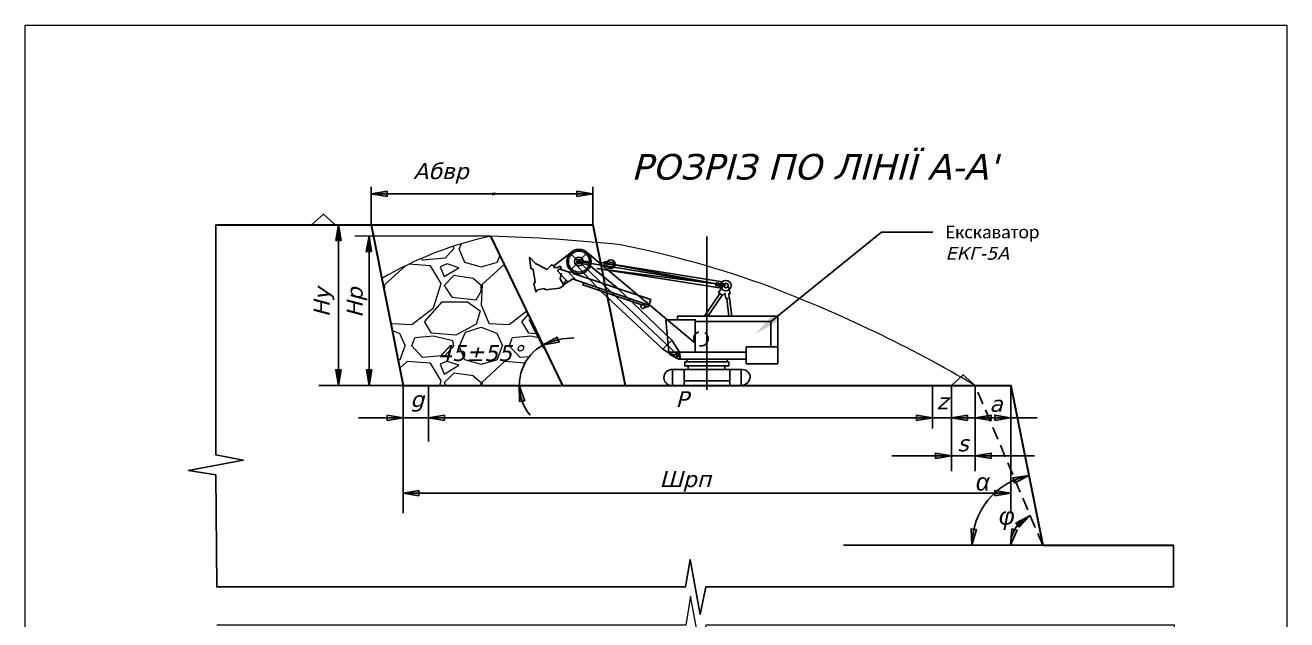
# Model space of a CAD drawing. Header units: millimetres. Extents: x -1138 to 1768, y 100 to 1081.
# Drawn here: x -865.1 to -667.6, y 277.3 to 370.3 of the extents above; entities that cross this region are included whole.
import ezdxf
from ezdxf import colors
from ezdxf.entities.mleader import LeaderData, LeaderLine
from ezdxf.math import Vec2, Vec3

# ---------------------------------------------------------------- set-up
doc = ezdxf.new("R2010")
doc.units = ezdxf.units.MM
doc.linetypes.add('ACAD_ISO04W100', pattern=[30, 24, -3, 0, -3])
doc.linetypes.add('JIS_02_2.0', pattern=[3, 2, -1])
for name, color, linetype in [('НАДЗЕМКА', 7, 'Continuous'), ('ТРАНСПОРТ', 7, 'Continuous'), ('Уступ', 7, 'Continuous')]:
    doc.layers.add(name, color=color, linetype=linetype)
doc.styles.add('Arial_204I', font='ariali.ttf')
doc.styles.get("Standard").update_dxf_attribs({"font": 'calibri.ttf'})
doc.styles.add('стиль1', font='verdanai.ttf', dxfattribs={"height": 2.5})

msp = doc.modelspace()

# ---------------------------------------------------------------- hatches: boundary and pattern name
at = {"lineweight": 20}
h = msp.add_hatch(dxfattribs=at)
h.set_pattern_fill('GRAVEL', color=256, scale=0.6)
h.set_pattern_definition([(228.01279, (283.9279, 15.24), (-121.92, -137.16), [2.05033, -202.9829]), (184.96974, (282.5563, 13.716), (182.87999993, 15.24000087), [3.51843, -348.3243]), (132.51045, (279.0511, 13.4112), (152.4000001, -167.63999994), [2.48089, -245.60834]), (267.27369, (273.1075, 9.6012), (15.24000003, 304.8), [3.20403, -317.19862]), (292.833654, (272.9551, 6.4008), (-76.2, 182.88), [3.1418, -311.03885]), (357.27369, (274.1743, 3.5052), (-304.8, 15.24000003), [3.20403, -317.19862]), (37.69424, (277.3747, 3.3528), (-198.12, -152.4), [4.23716, -419.47869]), (72.25533, (280.7275, 5.9436), (106.68000003, 335.28), [4.00032, -396.03154]), (121.429566, (281.9467, 9.7536), (-121.92, 198.12), [3.21488, -318.27327]), (175.23636, (280.2703, 12.4968), (167.64, -15.24), [3.67028, -179.84362]), (222.39744, (276.6127, 12.8016), (-182.88, -167.64), [4.74647, -469.90064]), (138.81407, (288.1951, 9.4488), (-106.68, 91.44), [1.62003, -160.3834]), (171.469234, (286.9759, 10.5156), (198.12, -30.47999997), [3.08209, -305.12783]), (225, (283.928, 10.973), (-2e-15, -15.24), [2.15526, -19.39736]), (203.1986, (282.861, 12.8016), (76.2, 30.48), [1.16065, -114.90373]), (291.8014, (281.7943, 12.3444), (-15.24, 45.72), [1.6414, -80.42852]), (30.96376, (282.404, 10.8204), (45.72, 30.48), [2.66592, -86.19779]), (161.56505, (284.69, 12.192), (30.48, -15.24), [1.92772, -46.26539]), (16.38954, (272.9551, 12.3444), (152.4, 45.72), [2.70053, -267.35296]), (70.34618, (275.5459, 13.1064), (-60.96, -167.64), [2.2656, -224.2933]), (293.1986, (284.6899, 15.24), (-30.48, 76.2), [2.32128, -113.7431]), (343.61046, (285.6043, 13.1064), (-152.4, 45.72), [2.70053, -267.35296]), (339.44395, (272.955, 2.8956), (-76.2, 30.48), [2.60421, -127.6064]), (294.77514, (275.3935, 1.9812), (-76.2000001, 167.64), [2.18203, -216.02156]), (66.8014, (284.8423, 6e-07), (30.48, 76.2), [2.32128, -113.7431]), (17.354025, (285.7567, 2.1336), (-198.12, -60.96), [2.5547, -252.91426]), (69.44395, (277.3747, 6e-07), (-30.48, -76.2), [1.3021, -128.90851]), (101.30993, (283.928, 6e-07), (-15.24, 60.96), [0.77709, -76.93197]), (165.96376, (283.7755, 0.762), (45.72, -15.24), [3.1418, -59.69433]), (186.009006, (280.7275, 1.524), (152.4, 15.24), [2.9116, -288.24819]), (303.69007, (282.404, 9.449), (-15.24, 30.48), [2.19794, -52.75066]), (353.157227, (283.6231, 7.62), (259.08, -30.48), [3.83734, -379.89605]), (60.9454, (287.4331, 7.1628), (-60.96, -106.68), [1.56905, -155.33635]), (90, (288.195, 8.534), (-15.24, 15.24), [0.9144, -14.3256]), (120.25644, (280.4227, 1.9812), (60.96, -106.68), [2.1172, -209.60364]), (48.01279, (279.3559, 3.81), (121.92, 137.16), [4.10066, -200.93257]), (0, (282.099, 6.858), (15.24, 15.24), [3.9624, -11.2776]), (325.30485, (286.0615, 6.858), (152.40000006, -106.6799999), [2.40966, -238.5559]), (254.0546, (288.0427, 5.4864), (-15.24, -60.96), [2.21897, -108.7299]), (207.645975, (287.4331, 3.3528), (-289.56, -152.39999998), [3.61287, -357.67479]), (175.42608, (284.2327, 1.6764), (-198.12, 15.24), [3.82218, -378.39508])])
h.paths.add_polyline_path([(-792.217, 337.289, 0.0800133), (-809.298, 330.656), (-805.968, 313.938), (-787.763, 313.938, -0.0894759), (-787.325, 316.445, -0.1758068), (-784.176, 320.186), (-785.158, 322.104), (-784.976, 322.268)])
h.paths.add_polyline_path([(-801.212, 316.404), (-786.54, 316.404), (-786.54, 321.833), (-801.212, 321.833)], flags=24)
at = {"layer": 'Уступ'}
h = msp.add_hatch(color=256, dxfattribs=at)
h.dxf.hatch_style = 1
h.paths.add_polyline_path([(-808.47, 343.893), (-810.97, 343.893), (-810.97, 343.893), (-808.47, 343.476)])
h.paths.add_polyline_path([(-808.47, 344.31), (-810.97, 343.893), (-808.47, 343.893)])
h = msp.add_hatch(color=256, dxfattribs=at)
h.dxf.hatch_style = 1
h.paths.add_polyline_path([(-778.769, 343.889), (-776.269, 343.889), (-776.269, 343.889), (-778.769, 343.472)])
h.paths.add_polyline_path([(-778.769, 344.306), (-776.269, 343.889), (-778.769, 343.889)])
h = msp.add_hatch(color=256, dxfattribs=at)
h.dxf.hatch_style = 1
h.paths.add_polyline_path([(-816.047, 339.046), (-815.912, 337.898), (-816.056, 338.136), (-816.056, 336.622), (-815.643, 336.622)])
h.paths.add_polyline_path([(-816.061, 338.135), (-816.204, 337.892), (-816.109, 338.694), (-816.476, 336.622), (-816.06, 336.622)])
h.paths.add_polyline_path([(-816.047, 339.046), (-816.056, 338.996), (-816.056, 338.136), (-815.912, 337.898)])
h.paths.add_polyline_path([(-816.062, 338.962), (-816.109, 338.694), (-816.204, 337.892), (-816.061, 338.135)])
h = msp.add_hatch(color=256, dxfattribs=at)
h.dxf.hatch_style = 1
h.paths.add_polyline_path([(-811.291, 337.289), (-811.155, 336.141), (-811.299, 336.379), (-811.299, 334.865), (-810.886, 334.865)])
h.paths.add_polyline_path([(-811.305, 336.378), (-811.447, 336.135), (-811.353, 336.938), (-811.72, 334.865), (-811.304, 334.865)])
h.paths.add_polyline_path([(-811.291, 337.289), (-811.299, 337.239), (-811.299, 336.379), (-811.155, 336.141)])
h.paths.add_polyline_path([(-811.305, 337.206), (-811.353, 336.938), (-811.447, 336.135), (-811.305, 336.378)])
h = msp.add_hatch(color=256, dxfattribs=at)
h.dxf.hatch_style = 1
h.paths.add_polyline_path([(-781.679, 321.081, 0.0531064), (-783.141, 320.679), (-783.376, 320.375), (-781.543, 320.687)])
h.paths.add_polyline_path([(-781.816, 321.475), (-783.05, 320.796), (-783.141, 320.679, -0.0531064), (-781.679, 321.081)])
h.paths.add_polyline_path([(-783.141, 320.679, 0.0304717), (-783.931, 320.312), (-784.012, 320.267), (-783.376, 320.375)])
h.paths.add_polyline_path([(-783.05, 320.796), (-783.931, 320.312, -0.0304717), (-783.141, 320.679)])
h = msp.add_hatch(color=256, dxfattribs=at)
h.dxf.hatch_style = 1
h.paths.add_polyline_path([(-816.047, 313.954), (-815.917, 315.104), (-816.06, 314.865), (-816.067, 316.378), (-815.654, 316.38)])
h.paths.add_polyline_path([(-816.065, 314.866), (-816.209, 315.108), (-816.111, 314.306), (-816.487, 316.377), (-816.071, 316.378)])
h.paths.add_polyline_path([(-816.047, 313.954), (-816.056, 314.005), (-816.06, 314.865), (-815.917, 315.104)])
h.paths.add_polyline_path([(-816.062, 314.038), (-816.111, 314.306), (-816.209, 315.108), (-816.065, 314.866)])
h = msp.add_hatch(color=256, dxfattribs=at)
h.dxf.hatch_style = 1
h.paths.add_polyline_path([(-811.276, 313.937), (-811.141, 315.085), (-811.285, 314.847), (-811.285, 316.361), (-810.872, 316.361)])
h.paths.add_polyline_path([(-811.29, 314.848), (-811.433, 315.091), (-811.339, 314.288), (-811.705, 316.361), (-811.289, 316.361)])
h.paths.add_polyline_path([(-811.276, 313.937), (-811.285, 313.987), (-811.285, 314.847), (-811.141, 315.085)])
h.paths.add_polyline_path([(-811.291, 314.02), (-811.339, 314.288), (-811.433, 315.091), (-811.29, 314.848)])
h = msp.add_hatch(color=256, dxfattribs=at)
h.dxf.hatch_style = 1
h.paths.add_polyline_path([(-787.763, 313.935), (-787.762, 313.813, 0.0827625), (-787.332, 311.472), (-786.921, 311.544)])
h.paths.add_polyline_path([(-787.762, 313.813), (-787.742, 311.4), (-787.332, 311.472, -0.0827625)])
h = msp.add_hatch(dxfattribs=at)
h.set_pattern_fill('ANGLE', color=256)
h.set_pattern_definition([(0, (-12.9335, 167.607), (0, 6.985), [5.08, -1.905]), (90, (-12.9335, 167.607), (-6.985, 4e-16), [5.08, -1.905])])
h.paths.add_polyline_path([(-808.467, 309.265), (-805.968, 308.849), (-808.467, 308.849)])
h.paths.add_polyline_path([(-808.467, 308.849), (-805.968, 308.849), (-808.467, 308.432)])
h = msp.add_hatch(dxfattribs=at)
h.set_pattern_fill('ANGLE', color=256)
h.set_pattern_definition([(0, (-12.9344, 167.6065), (0, 6.985), [5.08, -1.905]), (90, (-12.9344, 167.6065), (-6.985, 4e-16), [5.08, -1.905])])
h.paths.add_polyline_path([(-808.466, 309.265), (-805.967, 308.848), (-808.466, 308.848)])
h.paths.add_polyline_path([(-808.466, 308.848), (-805.967, 308.848), (-808.466, 308.432)])
h = msp.add_hatch(dxfattribs=at)
h.set_pattern_fill('ANGLE', color=256)
h.set_pattern_definition([(0, (-8.94, 167.6065), (0, 6.985), [5.08, -1.905]), (90, (-8.94, 167.6065), (-6.985, 4e-16), [5.08, -1.905])])
h.paths.add_polyline_path([(-799.475, 309.265), (-801.974, 308.848), (-799.475, 308.848)])
h.paths.add_polyline_path([(-799.475, 308.848), (-801.974, 308.848), (-799.475, 308.432)])
h = msp.add_hatch(dxfattribs=at)
h.set_pattern_fill('ANGLE', color=256)
h.set_pattern_definition([(0, (-8.939, 167.607), (0, 6.985), [5.08, -1.905]), (90, (-8.939, 167.607), (-6.985, 4e-16), [5.08, -1.905])])
h.paths.add_polyline_path([(-799.474, 309.265), (-801.973, 308.849), (-799.474, 308.849)])
h.paths.add_polyline_path([(-799.474, 308.849), (-801.973, 308.849), (-799.474, 308.432)])
h = msp.add_hatch(color=256, dxfattribs=at)
h.dxf.hatch_style = 1
h.paths.add_polyline_path([(-723.115, 308.862), (-725.615, 308.862), (-725.615, 308.445)])
h.paths.add_polyline_path([(-725.615, 309.278), (-725.615, 308.862), (-723.115, 308.862)])
h = msp.add_hatch(color=256, dxfattribs=at)
h.dxf.hatch_style = 1
h.paths.add_polyline_path([(-717.626, 308.862), (-720.107, 308.862), (-720.126, 308.858), (-717.626, 308.442)])
h.paths.add_polyline_path([(-717.626, 309.275), (-720.107, 308.862), (-717.626, 308.862)])
h = msp.add_hatch(color=256, dxfattribs=at)
h.dxf.hatch_style = 1
h.paths.add_polyline_path([(-714.279, 308.862), (-716.43, 308.862), (-714.115, 308.476)])
h.paths.add_polyline_path([(-714.421, 309.196), (-716.43, 308.862), (-714.279, 308.862)])
h.paths.add_polyline_path([(-713.93, 309.278), (-714.421, 309.196), (-714.279, 308.862), (-713.93, 308.862)])
h.paths.add_polyline_path([(-713.93, 308.862), (-714.279, 308.862), (-714.115, 308.476), (-713.93, 308.445)])
h = msp.add_hatch(color=256, dxfattribs=at)
h.dxf.hatch_style = 1
h.paths.add_polyline_path([(-713.354, 309.284), (-713.356, 308.862), (-710.911, 308.862)])
h.paths.add_polyline_path([(-710.856, 308.852), (-710.911, 308.862), (-713.356, 308.862), (-713.359, 308.45)])
h = msp.add_hatch(color=256, dxfattribs=at)
h.dxf.hatch_style = 1
h.paths.add_polyline_path([(-720.126, 302.928), (-722.626, 302.928), (-722.626, 302.511)])
h.paths.add_polyline_path([(-722.626, 303.345), (-722.626, 302.928), (-720.126, 302.928)])
h = msp.add_hatch(color=256, dxfattribs=at)
h.dxf.hatch_style = 1
h.paths.add_polyline_path([(-713.924, 302.928), (-716.395, 302.928), (-716.424, 302.923), (-713.924, 302.507)])
h.paths.add_polyline_path([(-713.924, 303.34), (-716.395, 302.928), (-713.924, 302.928)])
h = msp.add_hatch(color=256, dxfattribs=at)
h.dxf.hatch_style = 1
h.paths.add_polyline_path([(-708.008, 299.819, 0.0509775), (-710.162, 299.154), (-710.008, 298.789)])
h.paths.add_polyline_path([(-708.008, 299.819), (-710.302, 299.483), (-710.162, 299.154, -0.0509775)])
h.paths.add_polyline_path([(-710.302, 299.483), (-710.516, 299.451), (-710.389, 299.055, -0.0055719), (-710.162, 299.154)])
h.paths.add_polyline_path([(-710.162, 299.154, 0.0055719), (-710.389, 299.055), (-710.261, 298.658), (-710.008, 298.789)])
h = msp.add_hatch(color=256, dxfattribs=at)
h.dxf.hatch_style = 1
h.paths.add_polyline_path([(-803.468, 297.059), (-805.968, 297.059), (-803.468, 296.642)])
h.paths.add_polyline_path([(-803.468, 297.476), (-805.968, 297.059), (-803.468, 297.059)])
h = msp.add_hatch(color=256, dxfattribs=at)
h.dxf.hatch_style = 1
h.paths.add_polyline_path([(-710.835, 297.059), (-713.335, 297.059), (-713.335, 296.642)])
h.paths.add_polyline_path([(-713.335, 297.476), (-713.335, 297.059), (-710.835, 297.059)])
h = msp.add_hatch(color=256, dxfattribs=at)
h.dxf.hatch_style = 1
h.paths.add_polyline_path([(-707.8, 293.582), (-708.563, 293.177, 0.0827625), (-709.787, 292.064), (-709.534, 291.733)])
h.paths.add_polyline_path([(-708.563, 293.177), (-710.039, 292.396), (-709.787, 292.064, -0.0827625)])
h = msp.add_hatch(color=256, dxfattribs=at)
h.dxf.hatch_style = 1
h.paths.add_polyline_path([(-716.221, 291.386), (-716.635, 291.433, 0.0565655), (-716.917, 288.949)])
h.paths.add_polyline_path([(-716.635, 291.433), (-717.049, 291.48), (-716.917, 288.949, -0.0565655)])
h = msp.add_hatch(color=256, dxfattribs=at)
h.dxf.hatch_style = 1
h.paths.add_polyline_path([(-709.842, 291.268), (-710.246, 291.371, 0.0827625), (-710.792, 289.81), (-710.866, 288.949)])
h.paths.add_polyline_path([(-710.246, 291.371), (-710.649, 291.475), (-710.792, 289.81, -0.0827625)])

# ---------------------------------------------------------------- linework, layer by layer
at = {"color": 6, "lineweight": 20}
msp.add_lwpolyline([(-865.101, 370.292), (-667.638, 370.292), (-667.638, 100.312), (-865.101, 100.312)], close=True, dxfattribs=at)
at = {"lineweight": 20}
for points in [[(-810.798, 343.893), (-809.594, 344.035), (-809.838, 343.887)], [(-810.794, 343.885), (-809.588, 343.743), (-809.84, 343.891)], [(-810.76, 343.89), (-790.829, 343.89)], [(-790.831, 343.897), (-792.037, 344.039), (-791.784, 343.891)], [(-790.826, 343.889), (-792.031, 343.747), (-791.786, 343.895)], [(-776.272, 338.933), (-776.272, 344.933)], [(-816.052, 338.933), (-816.193, 337.727), (-816.045, 337.979)], [(-816.044, 338.937), (-815.902, 337.733), (-816.05, 337.977)], [(-816.047, 313.937), (-816.047, 338.934)], [(-792.217, 337.289), (-813.497, 337.289)], [(-783.938, 319.722), (-786.241, 324.219)], [(-785.151, 322.11), (-784.976, 322.268)], [(-816.052, 313.941), (-816.194, 315.146), (-816.046, 314.901)], [(-816.044, 313.945), (-815.902, 315.152), (-816.05, 314.899)], [(-811.288, 313.936), (-811.429, 315.14), (-811.282, 314.896)], [(-811.279, 313.94), (-811.138, 315.146), (-811.286, 314.894)], [(-712.284, 302.931), (-709.93, 302.931)]]:
    msp.add_lwpolyline(points, dxfattribs=at)
msp.add_lwpolyline([(-716.43, 313.935, 0.0430577), (-748.497, 329.34, 0.0396073), (-771.961, 335.933, 0.0193531), (-792.217, 337.289, 0.0800133), (-809.298, 330.656)], format="xyb", dxfattribs=at)
at = {"lineweight": 30}
for points in [[(-785.739, 313.939), (-785.74, 313.939)], [(-705.833, 288.935), (-705.833, 288.935)]]:
    msp.add_lwpolyline(points, dxfattribs=at)
at = {"layer": 'НАДЗЕМКА'}
msp.add_lwpolyline([(-705.836, 288.95), (-737.027, 288.95)], dxfattribs=at)
at = {"layer": 'ТРАНСПОРТ'}
for p, q in [((-790.83, 339.046), (-776.272, 339.046)), ((-805.968, 313.938), (-819.141, 313.938)), ((-685.357, 288.934), (-685.357, 282.4))]:
    msp.add_line(p, q, dxfattribs=at)
at = {"layer": 'ТРАНСПОРТ', "linetype": 'ACAD_ISO04W100'}
for p, q in [((-758.401, 337.222), (-758.401, 311.421)), ((-782.343, 332.667), (-779.815, 334.628)), ((-760.217, 320.53), (-777.108, 334.701)), ((-755.416, 329.56), (-778.425, 333.311)), ((-778.425, 333.311), (-763.004, 318.708))]:
    msp.add_line(p, q, dxfattribs=at)
at = {"layer": 'ТРАНСПОРТ'}
for points in [[(-781.234, 331.493), (-781.359, 330.607), (-780.771, 329.577), (-781.473, 329.176), (-783.646, 328.909), (-783.839, 329.082), (-784.91, 328.909), (-785.17, 328.572), (-785.508, 329.852), (-785.295, 330.161), (-785.582, 332.036), (-785.977, 332.266), (-786.165, 333.999), (-785.224, 333.034), (-783.386, 332.086), (-782.745, 332.829), (-782.343, 332.667), (-782.343, 332.394), (-781.744, 332.394), (-781.36, 332.59), (-781.203, 332.442), (-781.313, 332.092)], [(-777.288, 334.511), (-778.425, 333.311), (-779.741, 331.921), (-778.425, 333.311), (-779.815, 334.628)], [(-763.879, 321.001), (-765.289, 319.623), (-775.034, 328.757), (-778.957, 332.886)], [(-776.871, 332.747), (-778.177, 333.074), (-778.177, 333.074), (-778.177, 333.074), (-776.871, 332.747)], [(-776.757, 333.251), (-778.107, 333.44)], [(-776.797, 333.026), (-778.087, 333.252)], [(-763.879, 321.001), (-772.465, 329.182), (-776.647, 332.602)], [(-775.203, 333.235), (-756.961, 329.812), (-775.605, 332.246)], [(-772.996, 332.777), (-774.428, 333.026), (-774.375, 333.329), (-773.143, 333.146)], [(-767.574, 326.205), (-767.2, 327.401), (-779.311, 331.429), (-779.24, 331.579), (-780.099, 331.707), (-778.84, 330.428), (-767.491, 326.47)], [(-768.577, 326.553), (-768.577, 326.553), (-777.814, 329.658), (-777.686, 330.026)], [(-755.969, 329.357), (-757.009, 329.548), (-756.928, 329.999), (-755.654, 329.815)], [(-756.968, 329.774), (-755.824, 329.568)], [(-767.574, 326.205), (-767.932, 326.341), (-768.105, 326.071), (-768.163, 326.13), (-768.144, 326.172)], [(-747.292, 319.967), (-747.292, 324.792), (-762.979, 324.792), (-762.979, 324.199), (-764.819, 324.199), (-764.357, 319.116), (-764.184, 319.116), (-763.126, 319.116)], [(-762.979, 324.199), (-760.217, 324.199), (-760.217, 319.116)], [(-748.385, 319.967), (-748.385, 323.922), (-760.217, 323.922)], [(-748.385, 323.922), (-747.292, 324.792)], [(-765.289, 319.623), (-764.184, 318.951), (-763.495, 318.701), (-762.709, 319.116), (-763.879, 321.001)], [(-755.233, 318.058), (-752.251, 318.058), (-752.251, 317.317), (-747.292, 317.317), (-747.292, 319.967), (-752.251, 319.967), (-752.251, 318.058), (-752.251, 319.116), (-764.184, 319.116), (-764.184, 318.785), (-763.098, 318.205), (-762.824, 318.058), (-762.824, 318.058), (-762.64, 318.058), (-761.55, 318.058), (-762.64, 318.058), (-762.64, 319.116)], [(-763.004, 318.708), (-762.932, 318.641)], [(-754.978, 316.981), (-754.978, 317.61), (-761.877, 317.61), (-761.877, 316.981), (-758.454, 316.981), (-754.978, 316.981), (-755.596, 316.981), (-755.596, 316.404), (-761.356, 316.404), (-761.356, 316.981), (-761.877, 316.981), (-761.877, 317.61), (-761.55, 317.61), (-761.55, 318.058), (-755.233, 318.058), (-755.233, 317.61)], [(-763.74, 316.404), (-761.975, 316.404), (-761.975, 313.936), (-761.975, 313.936), (-763.74, 313.936)], [(-754.827, 316.404), (-753.063, 316.404), (-753.063, 313.936), (-753.063, 313.936), (-754.827, 313.936)], [(-754.827, 314.647), (-761.975, 314.647)]]:
    msp.add_lwpolyline(points, dxfattribs=at)
for points in [[(-778.84, 330.428), (-779.396, 330.622), (-780.678, 329.761), (-780.678, 330.166), (-780.432, 330.386), (-780.174, 330.1), (-781.716, 331.815), (-781.716, 331.815, -0.5894099), (-781.383, 332.114), (-780.099, 331.707)], [(-774.428, 333.026), (-774.495, 332.64), (-773.27, 332.425, 0.231607), (-772.996, 332.777, 0.2905602), (-773.143, 333.146)], [(-763.806, 313.936, -0.4711476), (-765.12, 315.142, -0.4616393), (-763.806, 316.404)], [(-753.063, 313.936, 0.4025866), (-751.626, 315.357, 0.4195776), (-753.063, 316.404)]]:
    msp.add_lwpolyline(points, format="xyb", dxfattribs=at)
at = {"layer": 'ТРАНСПОРТ', "linetype": 'ACAD_ISO04W100'}
for points in [[(-756.113, 329.147), (-775.605, 332.246)], [(-755.96, 330.16), (-775.203, 333.235)], [(-756.366, 328.324), (-758.779, 324.792)], [(-756.036, 328.069), (-758.273, 324.792)], [(-754.962, 324.792), (-755.301, 327.539)], [(-754.844, 327.595), (-754.506, 324.792)]]:
    msp.add_lwpolyline(points, dxfattribs=at)
at = {"layer": 'ТРАНСПОРТ'}
msp.add_lwpolyline([(-754.844, 327.595), (-755.428, 327.523), (-755.581, 328.365), (-755.973, 328.02), (-756.57, 328.483), (-755.654, 329.815, -0.6557717), (-755.066, 329.56), (-754.738, 328.331), (-754.98, 328.267)], format="xyb", close=True, dxfattribs=at)
msp.add_lwpolyline([(-754.827, 316.404), (-763.806, 316.404), (-763.806, 313.936), (-754.827, 313.936)], close=True, dxfattribs=at)
for centre, radius in [((-778.425, 333.311), 1.914), ((-778.425, 333.311), 1.653), ((-778.425, 333.311), 0.682), ((-778.425, 333.311), 0.343), ((-773.432, 332.902), 0.684), ((-755.416, 329.56), 0.81), ((-755.416, 329.56), 0.349), ((-768.436, 326.277), 0.31), ((-763.248, 318.611), 0.263), ((-762.917, 318.956), 0.263), ((-762.932, 318.641), 0.18), ((-762.819, 318.356), 0.263)]:
    msp.add_circle(centre, radius, dxfattribs=at)
at = {"layer": 'ТРАНСПОРТ', "linetype": 'JIS_02_2.0'}
msp.add_circle((-759.333, 321.241), 1.135, dxfattribs=at)
at = {"layer": 'Уступ'}
for p, q in [((-810.97, 339.046), (-810.97, 344.996)), ((-810.97, 343.893), (-790.83, 343.889)), ((-776.272, 343.889), (-810.759, 343.889)), ((-776.272, 339.046), (-776.272, 344.996)), ((-790.83, 339.046), (-810.97, 339.046)), ((-805.968, 313.938), (-805.968, 293.938)), ((-801.973, 305.155), (-801.973, 313.938)), ((-720.135, 313.929), (-720.135, 300.511)), ((-716.434, 313.935), (-716.434, 300.516)), ((-710.827, 313.899), (-710.827, 293.899)), ((-805.968, 308.849), (-812.957, 308.849)), ((-796.355, 308.849), (-805.968, 308.849)), ((-801.973, 308.849), (-723.115, 308.849)), ((-729.993, 308.852), (-706.685, 308.852)), ((-729.462, 302.928), (-707.128, 302.928))]:
    msp.add_line(p, q, dxfattribs=at)
at = {"layer": 'Уступ', "color": 3}
msp.add_line((-710.856, 308.852), (-728.415, 308.852), dxfattribs=at)
at = {"layer": 'Уступ'}
for points in [[(-808.47, 343.476), (-808.47, 344.31), (-810.97, 343.893), (-808.47, 343.476)], [(-778.769, 343.472), (-778.769, 344.306), (-776.269, 343.889), (-778.769, 343.472)], [(-820.271, 339.041), (-818.417, 340.716), (-816.569, 339.046)], [(-784.012, 320.267), (-781.816, 321.475), (-781.543, 320.687)], [(-720.132, 313.929), (-718.278, 315.605), (-716.43, 313.935)], [(-787.742, 311.4), (-786.921, 311.544), (-787.763, 313.935)], [(-725.615, 308.445), (-725.615, 309.278), (-723.115, 308.862), (-725.615, 308.445)], [(-717.626, 308.442), (-717.626, 309.275), (-720.126, 308.858), (-717.626, 308.442)], [(-713.93, 308.445), (-713.93, 309.278), (-716.43, 308.862), (-713.93, 308.445)], [(-713.359, 308.45), (-713.354, 309.284), (-710.856, 308.852), (-713.359, 308.45)], [(-722.626, 302.511), (-722.626, 303.345), (-720.126, 302.928), (-722.626, 302.511)], [(-713.924, 302.507), (-713.924, 303.34), (-716.424, 302.923), (-713.924, 302.507)], [(-710.261, 298.658), (-710.516, 299.451), (-708.008, 299.819)], [(-803.468, 296.642), (-803.468, 297.476), (-805.968, 297.059), (-803.468, 296.642)], [(-713.335, 296.642), (-713.335, 297.476), (-710.835, 297.059), (-713.335, 296.642)], [(-709.534, 291.733), (-710.039, 292.396), (-707.8, 293.582)], [(-716.917, 288.949), (-717.049, 291.48), (-716.221, 291.386)], [(-710.866, 288.949), (-710.649, 291.475), (-709.842, 291.268)]]:
    msp.add_lwpolyline(points, close=True, dxfattribs=at)
for points in [[(-835.271, 339.046), (-835.271, 313.935), (-835.271, 303.099), (-830.977, 302.221), (-839.565, 300.649), (-835.271, 299.936), (-835.117, 282.4), (-761.736, 282.4), (-761.023, 286.694), (-759.451, 278.106), (-758.573, 282.4), (-685.357, 282.4)], [(-815.643, 336.622), (-816.476, 336.622), (-816.047, 339.046), (-815.643, 336.622)], [(-816.047, 313.937), (-816.047, 339.046)], [(-810.886, 334.865), (-811.72, 334.865), (-811.291, 337.289), (-810.886, 334.865)], [(-811.279, 313.94), (-811.291, 337.289)], [(-815.654, 316.38), (-816.487, 316.377), (-816.047, 313.954), (-815.654, 316.38)], [(-810.872, 316.361), (-811.705, 316.361), (-811.276, 313.937), (-810.872, 316.361)], [(-723.115, 313.935), (-723.115, 307.186)], [(-808.467, 308.432), (-808.467, 309.265), (-805.968, 308.849), (-808.467, 308.432)], [(-808.466, 308.432), (-808.466, 309.265), (-805.967, 308.848), (-808.466, 308.432)], [(-799.475, 308.432), (-799.475, 309.265), (-801.974, 308.848), (-799.475, 308.432)], [(-799.474, 308.432), (-799.474, 309.265), (-801.973, 308.849), (-799.474, 308.432)], [(-805.968, 297.059), (-710.835, 297.059)]]:
    msp.add_lwpolyline(points, dxfattribs=at)
at = {"layer": 'Уступ', "lineweight": 30}
for points in [[(-835.271, 339.046), (-810.97, 339.046), (-805.968, 313.938), (-710.835, 313.935), (-705.829, 288.934), (-685.357, 288.934)], [(-810.97, 339.046), (-776.272, 339.046), (-771.181, 313.937)], [(-780.961, 313.937), (-792.217, 337.289)]]:
    msp.add_lwpolyline(points, dxfattribs=at)
at = {"layer": 'Уступ', "linetype": 'JIS_02_2.0'}
msp.add_lwpolyline([(-705.836, 288.95), (-716.43, 313.935)], dxfattribs=at)
at = {"layer": 'Уступ'}
for points in [[(-716.917, 288.949, -0.3574852), (-708.008, 299.819)], [(-710.866, 288.949, -0.3011022), (-707.8, 293.582)]]:
    msp.add_lwpolyline(points, format="xyb", dxfattribs=at)
at = {"layer": 'Уступ', "lineweight": 9}
msp.add_lwpolyline([(-685.204, 270.108), (-685.204, 276.436), (-758.545, 276.436), (-759.374, 272.38), (-760.947, 280.968), (-761.698, 276.436), (-835.117, 276.436)], dxfattribs=at)
at = {"layer": 'Уступ'}
for centre, radius, start, end in [((-780.594, 313.976), 7.169, 118.7382, 159.85436), ((-779.204, 310.238), 11.122, 90.0642, 115.61428), ((-780.594, 313.976), 7.169, 159.85436, 180.30627), ((-780.525, 313.935), 7.239, 180, 219.77431)]:
    msp.add_arc(centre, radius, start, end, dxfattribs=at)

# ---------------------------------------------------------------- texts
at = {"layer": 'ТРАНСПОРТ', "insert": (-770.263, 350.145), "char_height": 4, "attachment_point": 1, "style": 'стиль1'}
msp.add_mtext_dynamic_manual_height_columns("РОЗРІЗ ПО ЛІНІЇ А-А'", width=65.14754, gutter_width=12.5, heights=[0], dxfattribs=at)
at = {"layer": 'ТРАНСПОРТ', "linetype": 'JIS_02_2.0', "char_height": 2.5, "attachment_point": 1, "style": 'Arial_204I'}
for s, insert in [('{\\H1.0833x;α}', (-716.302, 300.189)), ('{\\H1.0833x;φ}', (-712.698, 294.862))]:
    msp.add_mtext_dynamic_manual_height_columns(s, width=2.78971, gutter_width=12.5, heights=[0], dxfattribs=dict(at, insert=insert))
at = {"layer": 'Уступ', "char_height": 2.5, "attachment_point": 1, "style": 'стиль1'}
for s, width, insert in [('Aбвр', 3.90378, (-804.361, 348.715)), ('45%%P55%%D', 3.90378, (-800.506, 320.251)), ('Р', 4.34654, (-763.333, 313.037)), ('z', 3.90378, (-722.446, 312.686)), ('а', 3.90378, (-714.186, 312.307)), ('s', 3.90378, (-719.206, 306.126)), ('Шрп', 3.90378, (-765.84, 300.521))]:
    msp.add_mtext_dynamic_manual_height_columns(s, width=width, gutter_width=12.5, heights=[0], dxfattribs=dict(at, insert=insert))
at = {"layer": 'Уступ', "char_height": 2.5, "attachment_point": 1, "rotation": 90, "style": 'стиль1'}
for s, insert in [('Hу', (-819.934, 324.606)), ('Hр', (-814.776, 324.507))]:
    msp.add_mtext_dynamic_manual_height_columns(s, width=3.90378, gutter_width=12.5, heights=[0], dxfattribs=dict(at, insert=insert))
at = {"layer": 'Уступ', "color": 3, "insert": (-804.834, 313.029), "char_height": 2.5, "attachment_point": 1, "style": 'стиль1'}
msp.add_mtext_dynamic_manual_height_columns('{\\C256;g}', width=2.46683, gutter_width=12.5, heights=[0], dxfattribs=at)

# ---------------------------------------------------------------- leaders
ml = msp.add_multileader_mtext('Standard')
ml.set_content('Eкскаватор {\\fVerdana|b0|i1|c204|p34;ЕКГ-5А}', color=256)
ml.set_leader_properties()
ml.build(insert=Vec2(0, 0))
ctx = ml.context
ctx.base_point, ctx.char_height, ctx.plane_origin = Vec3(-723.057, 337.925), 2, Vec3(-750.756, 322.018)
notes = []
notes.append((ctx, [(0, (1, 1, 0), (-731.057, 337.925), (1, 0), 8, [(0, [(-750.756, 322.018)], 0, [])])]))
ctx.mtext.insert, ctx.mtext.width, ctx.mtext.flow_direction = Vec3(-721.057, 338.946), 15.64123, 5
for ctx, leaders in notes:
    for number, flags, end, landing, length, lines in leaders:
        leader = LeaderData()
        leader.index, (leader.has_last_leader_line, leader.has_dogleg_vector, leader.attachment_direction) = number, flags
        leader.last_leader_point, leader.dogleg_vector, leader.dogleg_length = Vec3(end), Vec3(landing), length
        for number, points, colour, breaks in lines:
            line = LeaderLine()
            line.index, line.vertices, line.color, line.breaks = number, Vec3.list(points), colors.encode_raw_color(colour), breaks
            leader.lines.append(line)
        ctx.leaders.append(leader)

doc.saveas('drawing.dxf')
